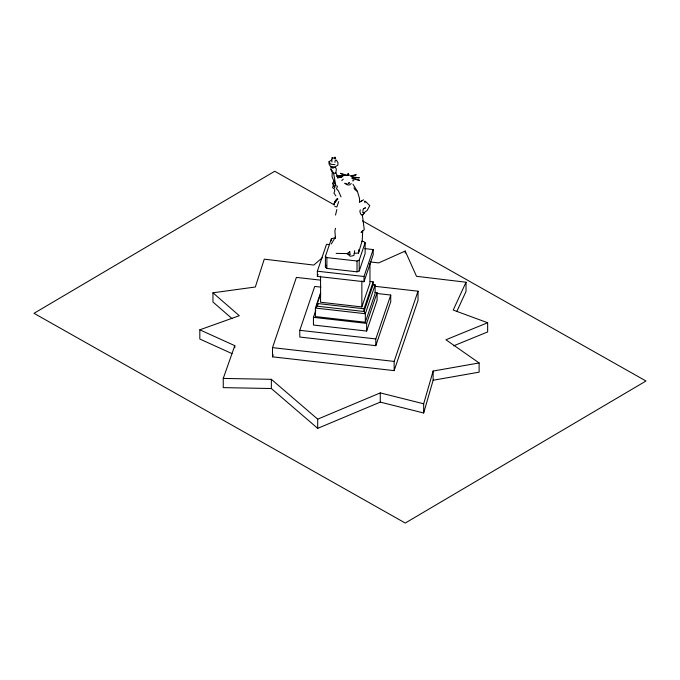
<?xml version="1.0" encoding="UTF-8"?>
<svg xmlns="http://www.w3.org/2000/svg" width="680" height="680" viewBox="0 0 680 680"><rect width="100%" height="100%" fill="white"/><g stroke="black" fill="none" stroke-linecap="round" stroke-linejoin="round"><path stroke-width="1.02" d="M361.582 241.255L363.664 241.494L365.126 242.76L365.126 253.58L359.21 270.988L357.025 271.839L326.876 268.422L325.405 267.155L325.405 256.334L331.33 238.926L333.514 238.076L335.589 238.315M326.876 268.422L326.876 257.593L325.405 256.334M331.33 240.89L331.33 238.926M359.21 270.988L359.21 260.168L365.126 242.76M332.325 171.139L332.052 176.715L335.894 185.988L333.616 173.417L330.973 169.583L330.973 166.251L332.758 168.215L335.249 167.084L336.353 169.09L335.852 172.907L337.892 176.715M335.512 215.058L336.863 209.525M358.819 249.883L358.453 253.053L354.229 253.3M352.045 178.228L352.282 176.536L353.124 178.882L353.362 177.973L352.045 178.228L353.124 178.882M354.679 250.733L353.923 255.535L350.217 256.275L347.191 253.589L336.158 253.402M358.989 250.036L358.453 253.053L362.236 240.652L362.686 230.826L361.072 232.39L364.267 229.644L362.27 214.446M335.512 228.284L334.866 230.945L335.359 236.835M360.306 209.805L359.873 211.582L360.655 214.005L361.896 215.212L362.975 214.795L364.429 212.5M423.674 412.998L423.674 403.793L433.135 371.042L479.119 362.95L479.119 372.155L433.135 380.248L423.674 412.998L380.273 402.109L317.696 428.357L271.354 388.526L223.252 387.625L223.252 378.42L234.787 345.67L199.818 329.817L199.818 339.014L231.956 353.591M334.492 180.88L332.664 183.218L333.48 184.756L332.554 187.689L334.662 189.04L334.662 191.42L333.931 193.01L335.861 195.917M375.037 286.314L418.03 291.193L418.03 300.399L394.145 370.625L272.501 356.83L272.501 347.633L296.387 277.406L320.51 280.135M272.501 356.83L273.19 354.824M338.691 201.612L336.863 206.983L334.815 206.474M364.879 248.617L373.167 249.56L373.175 254.77L364.012 281.707L317.356 276.411L317.356 271.209L326.519 244.273L329.622 244.621M317.356 276.411L318.036 274.423M377.204 293.505L390.736 295.043L390.736 301.775L375.81 345.661L299.795 337.05L299.795 330.319L314.721 286.425L320.969 287.13M325.405 267.155L326.069 265.225M320.467 293.148L315.401 308.057L315.401 316.582L365.33 322.243L375.13 293.42L375.13 284.894L373.175 284.563L373.175 281.843L370.065 281.486M373.056 284.656L375.13 284.894L365.33 313.718L315.401 308.057L317.356 306.212L317.356 303.493L320.748 293.514M375.012 292.425L377.094 292.655L377.094 300.339L366.648 331.058L313.438 325.023L313.438 317.348L315.8 310.411M318.036 304.215L317.356 306.212L364.012 311.5L365.33 313.718L365.33 322.243M364.012 281.707L364.012 276.497L373.167 249.56M320.569 276.207L320.569 302.243L361.853 306.926L369.962 283.093L369.962 263.304M373.175 284.563L364.012 311.5L364.012 308.779L373.175 281.843M366.648 331.058L366.648 323.374L377.094 292.655M375.81 345.661L375.81 338.929L390.736 295.043M394.145 370.625L394.145 361.42L418.03 291.193M337.484 186.175L336.49 188.743L338.47 190.987L341.037 196.919M370.302 261.945L378.709 262.897L405.221 251.056L416.5 276.31L466.029 282.225L453.22 310.063L487.645 322.745L487.645 331.95L453.688 345.805M456.756 311.584L466.029 291.431L466.029 282.225M334.704 202.971C332.036 208.471 335.257 199.699 337.067 198.994M331.296 243.975L335.537 236.827M362.975 214.795L364.463 212.423M335.844 159.826L335.019 160.99L335.019 162.375M335.121 202.266L337.543 198.925M337.484 198.475L334.416 202.41L337.892 198.994M341.776 180.625L343.281 179.137M361.352 201.212L363.562 199.801M322.354 257.669L313.795 265.081L264.265 259.165L255.331 287.002L212.951 292.8L212.951 301.997L232.109 318.665M351.237 183.549L349.418 185.028L346.851 184.739L344.76 183.226L347.361 184.153M362.151 200.456L359.703 202.13M336.473 160.233L337.943 162.707L337.943 165.044L334.959 167.017L330.523 166.515L329.052 164.042L329.052 161.695L332.027 159.724M363.902 208.726L365.508 207.774L363.188 209.006L362.746 212.568L363.707 212.951L367.089 210.511L369.784 205.623L365.432 201.348L364.488 201.195L364.99 202.759M348.432 183.251L349.52 182.793L348.219 183.26M223.252 378.42L271.354 379.321L317.696 419.161L380.273 392.904L423.674 403.793M487.645 322.745L445.927 339.771L479.119 362.95M326.876 257.593L357.025 261.01L359.21 260.168M199.818 329.817L239.292 315.707L212.951 292.8M337.39 177.709L342.159 176.579L341.776 177.2L337.637 177.871M335.852 172.907L333.616 173.417L330.973 169.583M352.461 180.846L353.855 180.557M336.676 176.06L343.366 175.678L342.372 176.239L336.668 176.129M334.959 164.67L330.523 164.169L329.052 161.695M317.356 271.209L364.012 276.497M317.356 303.493L364.012 308.779M313.438 317.348L366.648 323.374M299.795 330.319L375.81 338.929M272.501 347.633L394.145 361.42M334.5 205.037L274.737 171.267L34 313.319L405.263 523.048L646 381.004L362.576 220.889M359.626 202.156L359.482 198.331L357.416 191.454L355.011 189.678L353.94 187.909M352.962 184.203L357.416 191.454M332.664 183.218L334.841 187.476L333.48 184.756M332.767 158.619L332.163 157.361L332.325 158.406L331.585 158.941L331.984 162.027M335.197 183.421L335.894 185.988M433.135 371.042L433.135 380.248M405.221 251.056L405.221 253.104M380.273 392.904L380.273 402.109M361.853 280.891L361.853 306.926M357.025 261.01L357.025 271.839M317.696 419.161L317.696 428.357M271.354 379.321L271.354 388.526M234.787 345.67L234.787 347.718M353.311 178.1L352.988 178.789L359.44 180.344L353.311 178.1M348.245 173.485L347.055 175.261L340.442 173.34L344.428 175.397L349.299 175.474L348.245 173.485M349.741 251.71L347.191 253.589L350.217 254.668L349.741 251.71M335.563 158.075L334.441 158.814L333.668 157.853L335.01 157.139L335.563 158.075M356.065 174.769L351.704 176.332L350.506 175.907L356.065 174.769M359.176 177.778L353.005 177.488L352.563 176.91L359.176 177.778"/></g></svg>
